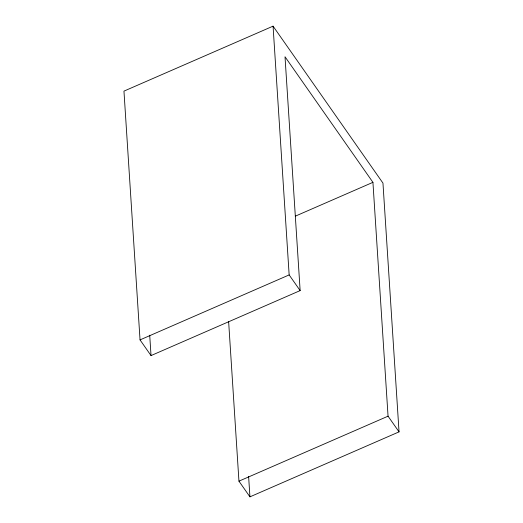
<?xml version="1.0" encoding="UTF-8"?>
<svg xmlns="http://www.w3.org/2000/svg" width="523" height="523" viewBox="0 0 523 523"><rect width="100%" height="100%" fill="white"/><g stroke="black" fill="none" stroke-linecap="round" stroke-linejoin="round"><path stroke-width="0.78" d="M399.042 431.874L382.96 183.109L273.065 26.15L123.958 91.126L140.04 339.891L151.029 355.588L300.143 290.605L285.015 56.772L372.932 182.337L388.053 416.177L399.042 431.874L249.935 496.85L238.946 481.153L228.623 321.462M295.397 216.13L372.932 182.337M140.04 339.891L289.154 274.915L273.065 26.15M238.946 481.153L388.053 416.177M289.154 274.915L300.143 290.605M248.621 476.525L249.935 496.85M149.715 335.217L151.029 355.588"/></g></svg>
